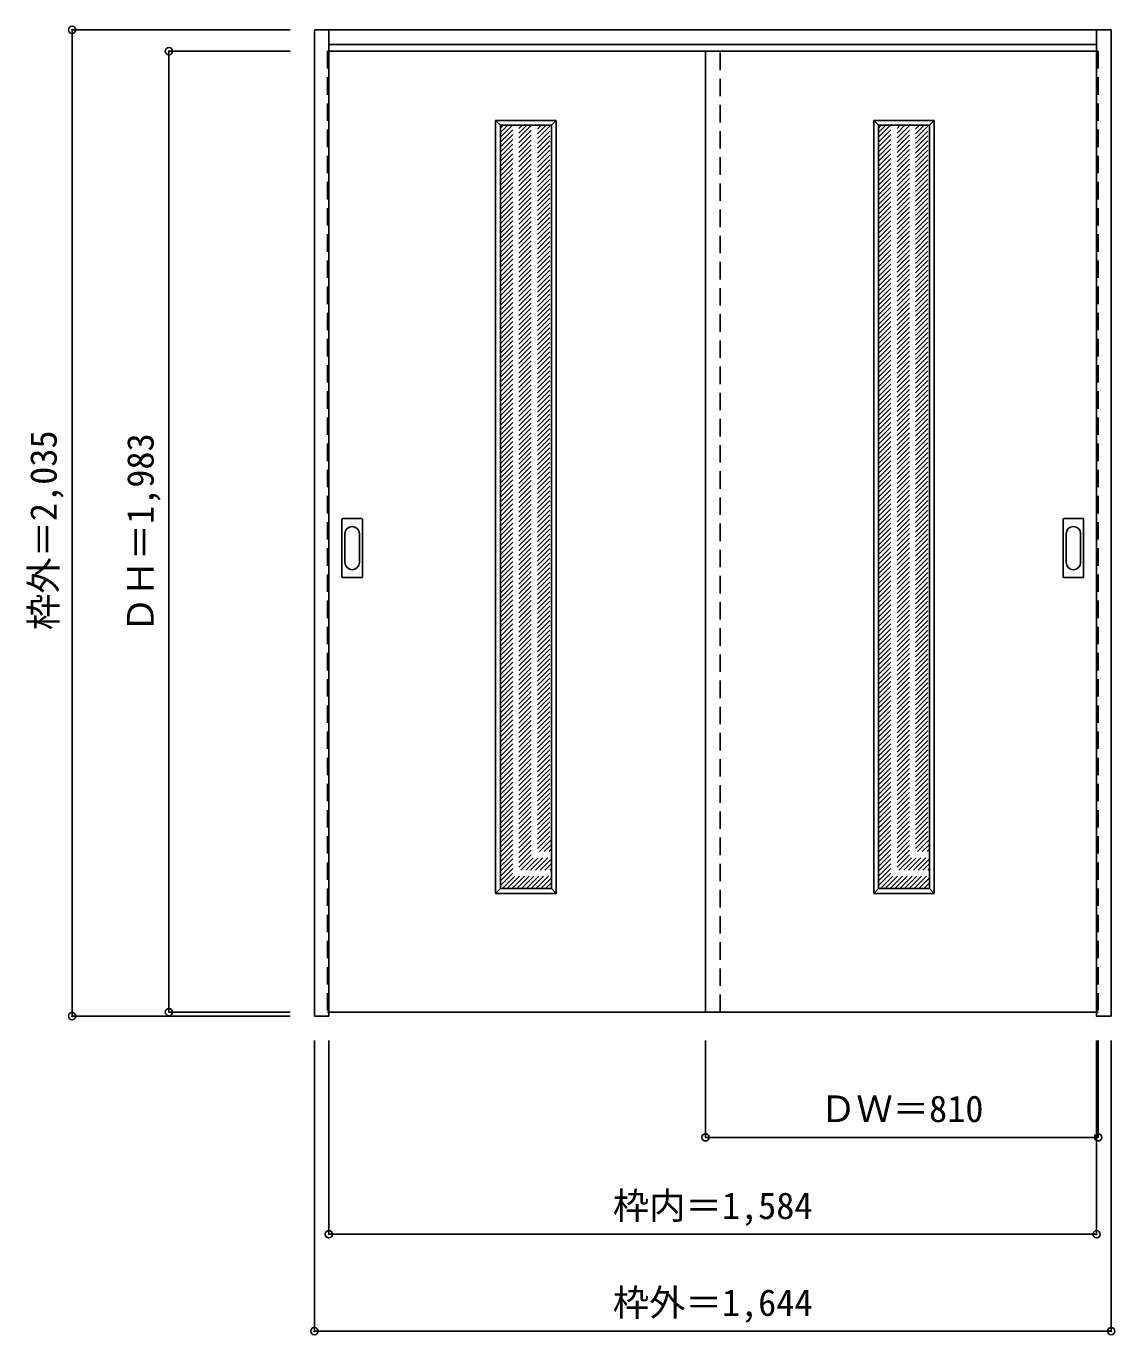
# Model space of a CAD drawing. Units: millimetres, scale not verified. Extents: x -1277 to 969, y -1315 to 1386.
import ezdxf
from ezdxf.enums import TextEntityAlignment as Align

# ---------------------------------------------------------------- set-up
doc = ezdxf.new("R2010")
doc.units = ezdxf.units.MM
doc.header["$LTSCALE"] = 30
doc.header["$PDMODE"] = 32
doc.header["$PDSIZE"] = 15
doc.linetypes.add('DASHED1', pattern=[1.8, 1.2, -0.6])
doc.layers.add('0-0', color=4, linetype='DASHED1')
doc.layers.add('0-1_寸法', color=7, linetype='Continuous')
doc.styles.add('ＭＳ ゴシック', font='')
doc.styles.get('ＭＳ ゴシック').set_extended_font_data('MS Gothic')

msp = doc.modelspace()

# ---------------------------------------------------------------- linework, layer by layer
at = {"layer": '0-0', "color": 3, "linetype": 'Continuous'}
for p, q in [((-682.34, -657.32), (-682.34, 1378.18)), ((-682.34, 1378.18), (961.66, 1378.18)), ((-652.34, -657.32), (-652.34, 1378.18)), ((931.66, -648.28), (931.66, 1378.18)), ((961.66, -657.32), (961.66, 1378.18)), ((-652.34, 1348.18), (931.66, 1348.18)), ((931.66, 1334.18), (-652.34, 1334.18)), ((124.66, -648.82), (124.66, 1334.18)), ((-298.34, 1181.18), (-193.34, 1181.18)), ((-193.34, 1181.18), (-193.34, -393.82)), ((481.66, 1181.18), (586.66, 1181.18)), ((586.66, 1181.18), (586.66, -393.82)), ((-625.34, 249.18), (-625.34, 368.18)), ((-584.84, 369.68), (-623.84, 369.68)), ((-583.34, 249.18), (-583.34, 368.18)), ((862.66, 249.18), (862.66, 368.18)), ((903.16, 369.68), (864.16, 369.68)), ((904.66, 249.18), (904.66, 368.18)), ((-623.84, 247.68), (-584.84, 247.68)), ((864.16, 247.68), (903.16, 247.68)), ((-652.34, -657.32), (-682.34, -657.32)), ((-652.34, -648.82), (931.66, -648.82)), ((931.66, -648.61), (931.66, -648.28))]:
    msp.add_line(p, q, dxfattribs=at)
at = {"layer": '0-0'}
for p, q in [((-655.34, 1334.18), (-655.34, -648.82)), ((-652.34, 1334.18), (-655.34, 1334.18)), ((154.66, -648.82), (154.66, 1334.18)), ((931.66, 1334.18), (934.66, 1334.18)), ((-298.34, 1077.18), (-194.34, 1181.18)), ((-298.34, 1087.08), (-204.23, 1181.18)), ((-298.34, 1096.98), (-214.13, 1181.18)), ((-298.34, 1106.88), (-224.03, 1181.18)), ((-298.34, 1116.78), (-233.93, 1181.18)), ((-298.34, 1126.68), (-243.83, 1181.18)), ((-298.34, 1136.58), (-253.73, 1181.18)), ((-298.34, 1146.48), (-263.63, 1181.18)), ((-298.34, 1156.38), (-273.53, 1181.18)), ((-298.34, 1166.28), (-283.43, 1181.18)), ((-298.34, 1176.18), (-293.33, 1181.18)), ((-298.34, 1067.28), (-193.34, 1172.28)), ((-298.34, 1057.38), (-193.34, 1162.38)), ((481.66, 1077.18), (585.66, 1181.18)), ((481.66, 1087.08), (575.77, 1181.18)), ((481.66, 1096.98), (565.87, 1181.18)), ((481.66, 1106.88), (555.97, 1181.18)), ((481.66, 1116.78), (546.07, 1181.18)), ((481.66, 1126.68), (536.17, 1181.18)), ((481.66, 1136.58), (526.27, 1181.18)), ((481.66, 1146.48), (516.37, 1181.18)), ((481.66, 1156.38), (506.47, 1181.18)), ((481.66, 1166.28), (496.57, 1181.18)), ((481.66, 1176.18), (486.67, 1181.18)), ((481.66, 1067.28), (586.66, 1172.28)), ((481.66, 1057.38), (586.66, 1162.38)), ((-298.34, 1047.48), (-193.34, 1152.48)), ((-298.34, 1037.58), (-193.34, 1142.58)), ((481.66, 1047.48), (586.66, 1152.48)), ((481.66, 1037.58), (586.66, 1142.58)), ((-298.34, 1027.68), (-193.34, 1132.68)), ((-298.34, 1017.79), (-193.34, 1122.79)), ((-298.34, 1007.89), (-193.34, 1112.89)), ((481.66, 1027.68), (586.66, 1132.68)), ((481.66, 1017.79), (586.66, 1122.79)), ((481.66, 1007.89), (586.66, 1112.89)), ((-298.34, 997.99), (-193.34, 1102.99)), ((-298.34, 988.09), (-193.34, 1093.09)), ((-298.34, 978.19), (-193.34, 1083.19)), ((481.66, 997.99), (586.66, 1102.99)), ((481.66, 988.09), (586.66, 1093.09)), ((481.66, 978.19), (586.66, 1083.19)), ((-298.34, 968.29), (-193.34, 1073.29)), ((-298.34, 958.39), (-193.34, 1063.39)), ((-298.34, 948.49), (-193.34, 1053.49)), ((481.66, 968.29), (586.66, 1073.29)), ((481.66, 958.39), (586.66, 1063.39)), ((481.66, 948.49), (586.66, 1053.49)), ((-298.34, 938.59), (-193.34, 1043.59)), ((-298.34, 928.69), (-193.34, 1033.69)), ((481.66, 938.59), (586.66, 1043.59)), ((481.66, 928.69), (586.66, 1033.69)), ((-298.34, 918.79), (-193.34, 1023.79)), ((-298.34, 908.89), (-193.34, 1013.89)), ((-298.34, 898.99), (-193.34, 1003.99)), ((481.66, 918.79), (586.66, 1023.79)), ((481.66, 908.89), (586.66, 1013.89)), ((481.66, 898.99), (586.66, 1003.99)), ((-298.34, 889.09), (-193.34, 994.09)), ((-298.34, 879.19), (-193.34, 984.19)), ((-298.34, 869.29), (-193.34, 974.29)), ((481.66, 889.09), (586.66, 994.09)), ((481.66, 879.19), (586.66, 984.19)), ((481.66, 869.29), (586.66, 974.29)), ((-298.34, 859.39), (-193.34, 964.39)), ((-298.34, 849.49), (-193.34, 954.49)), ((481.66, 859.39), (586.66, 964.39)), ((481.66, 849.49), (586.66, 954.49)), ((-298.34, 839.59), (-193.34, 944.59)), ((-298.34, 829.69), (-193.34, 934.69)), ((-298.34, 819.8), (-193.34, 924.8)), ((481.66, 839.59), (586.66, 944.59)), ((481.66, 829.69), (586.66, 934.69)), ((481.66, 819.8), (586.66, 924.8)), ((-298.34, 809.9), (-193.34, 914.9)), ((-298.34, 800), (-193.34, 905)), ((-298.34, 790.1), (-193.34, 895.1)), ((481.66, 809.9), (586.66, 914.9)), ((481.66, 800), (586.66, 905)), ((481.66, 790.1), (586.66, 895.1)), ((-298.34, 780.2), (-193.34, 885.2)), ((-298.34, 770.3), (-193.34, 875.3)), ((-298.34, 760.4), (-193.34, 865.4)), ((481.66, 780.2), (586.66, 885.2)), ((481.66, 770.3), (586.66, 875.3)), ((481.66, 760.4), (586.66, 865.4)), ((-298.34, 750.5), (-193.34, 855.5)), ((-298.34, 740.6), (-193.34, 845.6)), ((481.66, 750.5), (586.66, 855.5)), ((481.66, 740.6), (586.66, 845.6)), ((-298.34, 730.7), (-193.34, 835.7)), ((-298.34, 720.8), (-193.34, 825.8)), ((-298.34, 710.9), (-193.34, 815.9)), ((481.66, 730.7), (586.66, 835.7)), ((481.66, 720.8), (586.66, 825.8)), ((481.66, 710.9), (586.66, 815.9)), ((-298.34, 701), (-193.34, 806)), ((-298.34, 691.1), (-193.34, 796.1)), ((-298.34, 681.2), (-193.34, 786.2)), ((481.66, 701), (586.66, 806)), ((481.66, 691.1), (586.66, 796.1)), ((481.66, 681.2), (586.66, 786.2)), ((-298.34, 671.3), (-193.34, 776.3)), ((-298.34, 661.4), (-193.34, 766.4)), ((-298.34, 651.5), (-193.34, 756.5)), ((481.66, 671.3), (586.66, 776.3)), ((481.66, 661.4), (586.66, 766.4)), ((481.66, 651.5), (586.66, 756.5)), ((-298.34, 641.6), (-193.34, 746.6)), ((-298.34, 631.71), (-193.34, 736.7)), ((481.66, 641.6), (586.66, 746.6)), ((481.66, 631.71), (586.66, 736.7)), ((-298.34, 621.81), (-193.34, 726.81)), ((-298.34, 611.91), (-193.34, 716.91)), ((-298.34, 602.01), (-193.34, 707.01)), ((481.66, 621.81), (586.66, 726.81)), ((481.66, 611.91), (586.66, 716.91)), ((481.66, 602.01), (586.66, 707.01)), ((-298.34, 592.11), (-193.34, 697.11)), ((-298.34, 582.21), (-193.34, 687.21)), ((-298.34, 572.31), (-193.34, 677.31)), ((481.66, 592.11), (586.66, 697.11)), ((481.66, 582.21), (586.66, 687.21)), ((481.66, 572.31), (586.66, 677.31)), ((-298.34, 562.41), (-193.34, 667.41)), ((-298.34, 552.51), (-193.34, 657.51)), ((481.66, 562.41), (586.66, 667.41)), ((481.66, 552.51), (586.66, 657.51)), ((-298.34, 542.61), (-193.34, 647.61)), ((-298.34, 532.71), (-193.34, 637.71)), ((-298.34, 522.81), (-193.34, 627.81)), ((481.66, 542.61), (586.66, 647.61)), ((481.66, 532.71), (586.66, 637.71)), ((481.66, 522.81), (586.66, 627.81)), ((-298.34, 512.91), (-193.34, 617.91)), ((-298.34, 503.01), (-193.34, 608.01)), ((-298.34, 493.11), (-193.34, 598.11)), ((481.66, 512.91), (586.66, 617.91)), ((481.66, 503.01), (586.66, 608.01)), ((481.66, 493.11), (586.66, 598.11)), ((-298.34, 483.21), (-193.34, 588.21)), ((-298.34, 473.31), (-193.34, 578.31)), ((-298.34, 463.41), (-193.34, 568.41)), ((481.66, 483.21), (586.66, 588.21)), ((481.66, 473.31), (586.66, 578.31)), ((481.66, 463.41), (586.66, 568.41)), ((-298.34, 453.51), (-193.34, 558.51)), ((-298.34, 443.61), (-193.34, 548.61)), ((481.66, 453.51), (586.66, 558.51)), ((481.66, 443.61), (586.66, 548.61)), ((-298.34, 433.72), (-193.34, 538.71)), ((-298.34, 423.82), (-193.34, 528.82)), ((-298.34, 413.92), (-193.34, 518.92)), ((481.66, 433.72), (586.66, 538.71)), ((481.66, 423.82), (586.66, 528.82)), ((481.66, 413.92), (586.66, 518.92)), ((-298.34, 404.02), (-193.34, 509.02)), ((-298.34, 394.12), (-193.34, 499.12)), ((-298.34, 384.22), (-193.34, 489.22)), ((481.66, 404.02), (586.66, 509.02)), ((481.66, 394.12), (586.66, 499.12)), ((481.66, 384.22), (586.66, 489.22)), ((-298.34, 374.32), (-193.34, 479.32)), ((-298.34, 364.42), (-193.34, 469.42)), ((-298.34, 354.52), (-193.34, 459.52)), ((481.66, 374.32), (586.66, 479.32)), ((481.66, 364.42), (586.66, 469.42)), ((481.66, 354.52), (586.66, 459.52)), ((-298.34, 344.62), (-193.34, 449.62)), ((-298.34, 334.72), (-193.34, 439.72)), ((481.66, 344.62), (586.66, 449.62)), ((481.66, 334.72), (586.66, 439.72)), ((-298.34, 324.82), (-193.34, 429.82)), ((-298.34, 314.92), (-193.34, 419.92)), ((-298.34, 305.02), (-193.34, 410.02)), ((481.66, 324.82), (586.66, 429.82)), ((481.66, 314.92), (586.66, 419.92)), ((481.66, 305.02), (586.66, 410.02)), ((-298.34, 295.12), (-193.34, 400.12)), ((-298.34, 285.22), (-193.34, 390.22)), ((-298.34, 275.32), (-193.34, 380.32)), ((481.66, 295.12), (586.66, 400.12)), ((481.66, 285.22), (586.66, 390.22)), ((481.66, 275.32), (586.66, 380.32)), ((-298.34, 265.42), (-193.34, 370.42)), ((-298.34, 255.52), (-193.34, 360.52)), ((481.66, 265.42), (586.66, 370.42)), ((481.66, 255.52), (586.66, 360.52)), ((-298.34, 245.62), (-193.34, 350.62)), ((-298.34, 235.73), (-193.34, 340.72)), ((-298.34, 225.83), (-193.34, 330.83)), ((481.66, 245.62), (586.66, 350.62)), ((481.66, 235.73), (586.66, 340.72)), ((481.66, 225.83), (586.66, 330.83)), ((-298.34, 215.93), (-193.34, 320.93)), ((-298.34, 206.03), (-193.34, 311.03)), ((-298.34, 196.13), (-193.34, 301.13)), ((481.66, 215.93), (586.66, 320.93)), ((481.66, 206.03), (586.66, 311.03)), ((481.66, 196.13), (586.66, 301.13)), ((-298.34, 186.23), (-193.34, 291.23)), ((-298.34, 176.33), (-193.34, 281.33)), ((-298.34, 166.43), (-193.34, 271.43)), ((481.66, 186.23), (586.66, 291.23)), ((481.66, 176.33), (586.66, 281.33)), ((481.66, 166.43), (586.66, 271.43)), ((-298.34, 156.53), (-193.34, 261.53)), ((-298.34, 146.63), (-193.34, 251.63)), ((481.66, 156.53), (586.66, 261.53)), ((481.66, 146.63), (586.66, 251.63)), ((-298.34, 136.73), (-193.34, 241.73)), ((-298.34, 126.83), (-193.34, 231.83)), ((-298.34, 116.93), (-193.34, 221.93)), ((481.66, 136.73), (586.66, 241.73)), ((481.66, 126.83), (586.66, 231.83)), ((481.66, 116.93), (586.66, 221.93)), ((-298.34, 107.03), (-193.34, 212.03)), ((-298.34, 97.13), (-193.34, 202.13)), ((-298.34, 87.23), (-193.34, 192.23)), ((481.66, 107.03), (586.66, 212.03)), ((481.66, 97.13), (586.66, 202.13)), ((481.66, 87.23), (586.66, 192.23)), ((-298.34, 77.33), (-193.34, 182.33)), ((-298.34, 67.43), (-193.34, 172.43)), ((-298.34, 57.53), (-193.34, 162.53)), ((481.66, 77.33), (586.66, 182.33)), ((481.66, 67.43), (586.66, 172.43)), ((481.66, 57.53), (586.66, 162.53)), ((-298.34, 47.63), (-193.34, 152.63)), ((-298.34, 37.74), (-193.34, 142.74)), ((481.66, 47.63), (586.66, 152.63)), ((481.66, 37.74), (586.66, 142.74)), ((-298.34, 27.84), (-193.34, 132.84)), ((-298.34, 17.94), (-193.34, 122.94)), ((-298.34, 8.04), (-193.34, 113.04)), ((481.66, 27.84), (586.66, 132.84)), ((481.66, 17.94), (586.66, 122.94)), ((481.66, 8.04), (586.66, 113.04)), ((-298.34, -1.86), (-193.34, 103.14)), ((-298.34, -11.76), (-193.34, 93.24)), ((-298.34, -21.66), (-193.34, 83.34)), ((481.66, -1.86), (586.66, 103.14)), ((481.66, -11.76), (586.66, 93.24)), ((481.66, -21.66), (586.66, 83.34)), ((-298.34, -31.56), (-193.34, 73.44)), ((-298.34, -41.46), (-193.34, 63.54)), ((481.66, -31.56), (586.66, 73.44)), ((481.66, -41.46), (586.66, 63.54)), ((-298.34, -51.36), (-193.34, 53.64)), ((-298.34, -61.26), (-193.34, 43.74)), ((-298.34, -71.16), (-193.34, 33.84)), ((481.66, -51.36), (586.66, 53.64)), ((481.66, -61.26), (586.66, 43.74)), ((481.66, -71.16), (586.66, 33.84)), ((-298.34, -81.06), (-193.34, 23.94)), ((-298.34, -90.96), (-193.34, 14.04)), ((-298.34, -100.86), (-193.34, 4.14)), ((481.66, -81.06), (586.66, 23.94)), ((481.66, -90.96), (586.66, 14.04)), ((481.66, -100.86), (586.66, 4.14)), ((-298.34, -110.76), (-193.34, -5.76)), ((-298.34, -120.66), (-193.34, -15.66)), ((-298.34, -130.56), (-193.34, -25.56)), ((481.66, -110.76), (586.66, -5.76)), ((481.66, -120.66), (586.66, -15.66)), ((481.66, -130.56), (586.66, -25.56)), ((-298.34, -140.46), (-193.34, -35.46)), ((-298.34, -150.36), (-193.34, -45.36)), ((481.66, -140.46), (586.66, -35.46)), ((481.66, -150.36), (586.66, -45.36)), ((-298.34, -160.25), (-193.34, -55.25)), ((-298.34, -170.15), (-193.34, -65.15)), ((-298.34, -180.05), (-193.34, -75.05)), ((481.66, -160.25), (586.66, -55.25)), ((481.66, -170.15), (586.66, -65.15)), ((481.66, -180.05), (586.66, -75.05)), ((-298.34, -189.95), (-193.34, -84.95)), ((-298.34, -199.85), (-193.34, -94.85)), ((-298.34, -209.75), (-193.34, -104.75)), ((481.66, -189.95), (586.66, -84.95)), ((481.66, -199.85), (586.66, -94.85)), ((481.66, -209.75), (586.66, -104.75)), ((-298.34, -219.65), (-193.34, -114.65)), ((-298.34, -229.55), (-193.34, -124.55)), ((-298.34, -239.45), (-193.34, -134.45)), ((481.66, -219.65), (586.66, -114.65)), ((481.66, -229.55), (586.66, -124.55)), ((481.66, -239.45), (586.66, -134.45)), ((-298.34, -249.35), (-193.34, -144.35)), ((-298.34, -259.25), (-193.34, -154.25)), ((481.66, -249.35), (586.66, -144.35)), ((481.66, -259.25), (586.66, -154.25)), ((-298.34, -269.15), (-193.34, -164.15)), ((-298.34, -279.05), (-193.34, -174.05)), ((-298.34, -288.95), (-193.34, -183.95)), ((481.66, -269.15), (586.66, -164.15)), ((481.66, -279.05), (586.66, -174.05)), ((481.66, -288.95), (586.66, -183.95)), ((-298.34, -298.85), (-193.34, -193.85)), ((-298.34, -308.75), (-193.34, -203.75)), ((-298.34, -318.65), (-193.34, -213.65)), ((481.66, -298.85), (586.66, -193.85)), ((481.66, -308.75), (586.66, -203.75)), ((481.66, -318.65), (586.66, -213.65)), ((-298.34, -328.55), (-193.34, -223.55)), ((-298.34, -338.45), (-193.34, -233.45)), ((481.66, -328.55), (586.66, -223.55)), ((481.66, -338.45), (586.66, -233.45)), ((-298.34, -348.34), (-193.34, -243.35)), ((-298.34, -358.24), (-193.34, -253.24)), ((-298.34, -368.14), (-193.34, -263.14)), ((481.66, -348.34), (586.66, -243.35)), ((481.66, -358.24), (586.66, -253.24)), ((481.66, -368.14), (586.66, -263.14)), ((-298.34, -378.04), (-193.34, -273.04)), ((-298.34, -387.94), (-193.34, -282.94)), ((-294.31, -393.82), (-193.34, -292.84)), ((481.66, -378.04), (586.66, -273.04)), ((481.66, -387.94), (586.66, -282.94)), ((485.69, -393.82), (586.66, -292.84)), ((-284.41, -393.82), (-193.34, -302.74)), ((-274.51, -393.82), (-193.34, -312.64)), ((-264.61, -393.82), (-193.34, -322.54)), ((495.59, -393.82), (586.66, -302.74)), ((505.49, -393.82), (586.66, -312.64)), ((515.39, -393.82), (586.66, -322.54)), ((-254.71, -393.82), (-193.34, -332.44)), ((-244.81, -393.82), (-193.34, -342.34)), ((525.29, -393.82), (586.66, -332.44)), ((535.19, -393.82), (586.66, -342.34)), ((-234.91, -393.82), (-193.34, -352.24)), ((-225.01, -393.82), (-193.34, -362.14)), ((-215.11, -393.82), (-193.34, -372.04)), ((545.09, -393.82), (586.66, -352.24)), ((554.99, -393.82), (586.66, -362.14)), ((564.89, -393.82), (586.66, -372.04)), ((-205.22, -393.82), (-193.34, -381.94)), ((574.78, -393.82), (586.66, -381.94)), ((-655.34, -648.82), (-652.34, -648.82))]:
    msp.add_line(p, q, dxfattribs=at)
at = {"layer": '0-0', "color": 7, "linetype": 'Continuous'}
for p, q in [((-308.34, 1191.18), (-298.34, 1181.18)), ((-308.34, 1191.18), (-183.34, 1191.18)), ((-308.34, -403.82), (-308.34, 1191.18)), ((-183.34, 1191.18), (-193.34, 1181.18)), ((-183.34, 1191.18), (-183.34, -403.82)), ((471.66, 1191.18), (481.66, 1181.18)), ((471.66, 1191.18), (596.66, 1191.18)), ((471.66, -403.82), (471.66, 1191.18)), ((596.66, 1191.18), (586.66, 1181.18)), ((596.66, 1191.18), (596.66, -403.82)), ((-619.34, 338.28), (-619.34, 279.08)), ((-589.34, 279.08), (-589.34, 338.28)), ((868.66, 338.28), (868.66, 279.08)), ((898.66, 279.08), (898.66, 338.28)), ((-298.34, -393.82), (-308.34, -403.82)), ((-308.34, -403.82), (-183.34, -403.82)), ((-193.34, -393.82), (-183.34, -403.82)), ((481.66, -393.82), (471.66, -403.82)), ((471.66, -403.82), (596.66, -403.82)), ((586.66, -393.82), (596.66, -403.82))]:
    msp.add_line(p, q, dxfattribs=at)
at = {"layer": '0-0'}
msp.add_lwpolyline([(934.66, 1334.18), (934.66, -648.82), (931.66, -648.82)], dxfattribs=at)
at = {"layer": '0-0', "color": 3, "linetype": 'Continuous'}
for points in [[(-298.34, 1181.18), (-298.34, -393.82), (-193.34, -393.82)], [(481.66, 1181.18), (481.66, -393.82), (586.66, -393.82)], [(961.66, -657.32), (931.66, -657.32), (931.66, -648.61)]]:
    msp.add_lwpolyline(points, dxfattribs=at)
for centre, start, end in [((-623.84, 368.18), 90, 180), ((-584.84, 368.18), 0, 90), ((864.16, 368.18), 90, 180), ((903.16, 368.18), 0, 90), ((-623.84, 249.18), 180, 270), ((-584.84, 249.18), 270, 0), ((864.16, 249.18), 180, 270), ((903.16, 249.18), 270, 0)]:
    msp.add_arc(centre, 1.5, start, end, dxfattribs=at)
at = {"layer": '0-0', "color": 7, "linetype": 'Continuous'}
for centre, start, end in [((-604.34, 338.28), 0, 180), ((883.66, 338.28), 0, 180), ((-604.34, 279.08), 180, 0), ((883.66, 279.08), 180, 0)]:
    msp.add_arc(centre, 15, start, end, dxfattribs=at)
at = {"layer": '0-1_寸法', "color": 4}
for p, q in [((-1182.34, 1378.18), (-1182.34, -657.32)), ((-1182.34, 1378.18), (-732.34, 1378.18)), ((-982.34, 1334.18), (-732.34, 1334.18)), ((-982.34, 1334.18), (-982.34, -648.82)), ((-1182.34, -657.32), (-732.34, -657.32)), ((-982.34, -648.82), (-732.34, -648.82)), ((-682.34, -1307.32), (-682.34, -707.32)), ((-652.34, -1107.32), (-652.34, -707.32)), ((124.66, -907.32), (124.66, -707.32)), ((934.66, -907.32), (934.66, -707.32)), ((124.66, -907.32), (934.66, -907.32))]:
    msp.add_line(p, q, dxfattribs=at)
for points in [[(-682.34, -1307.32), (961.66, -1307.32), (961.66, -707.32)], [(-652.34, -1107.32), (931.66, -1107.32), (931.66, -707.32)]]:
    msp.add_lwpolyline(points, dxfattribs=at)
at = {"layer": '0-1_寸法'}
for p in [(-1182.34, 1378.18), (-982.34, 1334.18), (-982.34, -648.82), (-1182.34, -657.32), (124.66, -907.32), (934.66, -907.32), (-652.34, -1107.32), (931.66, -1107.32), (-682.34, -1307.32), (961.66, -1307.32)]:
    msp.add_point(p, dxfattribs=at)

# ---------------------------------------------------------------- texts
at = {"layer": '0-1_寸法', "style": 'ＭＳ ゴシック'}
for s, p in [('枠外＝2,035', (-1197.34, 139.43)), ('ＤＨ＝1,983', (-997.34, 133.43))]:
    msp.add_text(s, height=54.99, rotation=90, dxfattribs=at).set_placement(p, align=Align.BOTTOM_LEFT)
for s, p in [('ＤＷ＝810', (360.91, -892.32)), ('枠内＝1,584', (-66.59, -1092.32)), ('枠外＝1,644', (-66.59, -1292.32))]:
    msp.add_text(s, height=54.99, dxfattribs=at).set_placement(p, align=Align.BOTTOM_LEFT)

doc.saveas('drawing.dxf')
